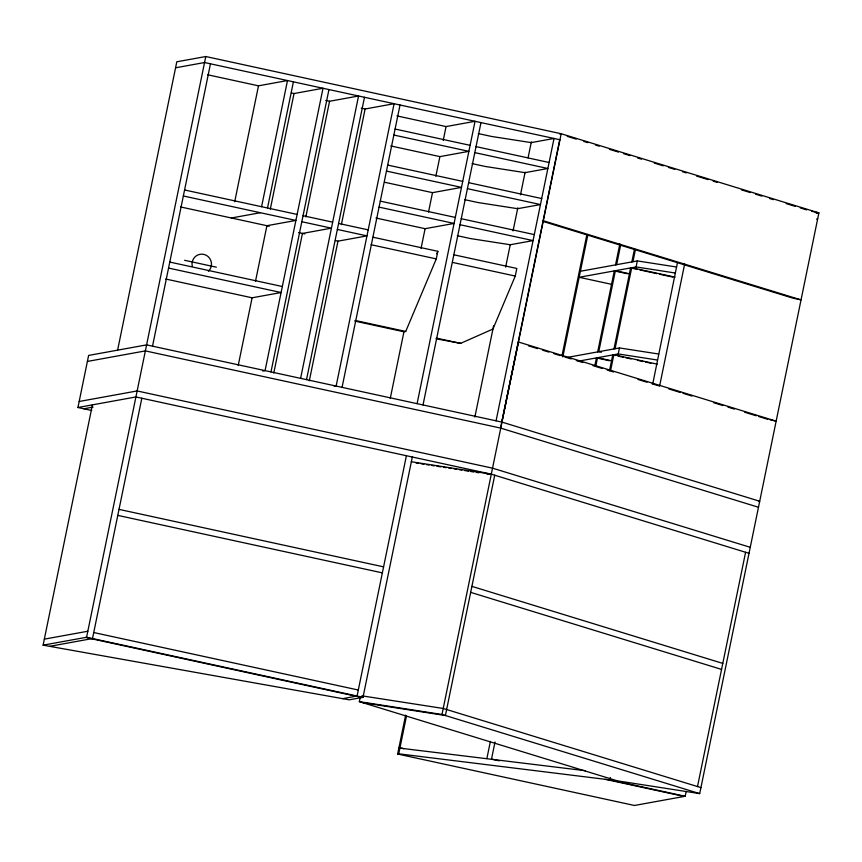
<?xml version="1.0" encoding="UTF-8"?>
<svg xmlns="http://www.w3.org/2000/svg" width="862" height="862" viewBox="0 0 862 862"><rect width="100%" height="100%" fill="white"/><g stroke="black" fill="none" stroke-linecap="round" stroke-linejoin="round"><path stroke-width="1.29" d="M652.76 383.773L677.37 263.072M91.717 410.495L77.936 407.5L88.624 355.424L146.594 344.886L501.986 422.111L759.702 501.253L758.625 501.447M412.327 457.011L362.999 697.315L349.207 699.825L43.1 645.164L92.428 404.86M117.609 350.155L176.807 61.795L205.792 56.526L561.184 133.739L818.9 212.882L699.696 793.622L617.052 780.778L359.335 701.636L360.327 696.83M43.1 645.164L86.588 637.255L205.792 56.526M141.831 398.233L92.503 638.537L49.662 646.338M152.52 346.168L210.479 63.82M234.701 201.719L258.492 85.823L287.488 80.543L261.585 206.708M267.511 207.99L293.403 81.836M238.214 365.488L252.103 297.799L281.098 292.53L168.553 268.071M255.464 281.421L266.908 225.704L295.892 220.435L183.347 195.986M270.291 209.186L294.028 93.538L323.024 88.269L265.065 370.628L262.727 371.048M270.98 371.91L328.95 89.562M273.771 373.084L302.443 233.43L331.428 228.161L301.819 221.728M305.838 216.912L329.575 101.263L358.56 95.994L300.601 378.353M306.527 379.636L364.486 97.277M309.318 380.799L337.979 241.155L366.975 235.886L337.354 229.443M341.374 224.637L365.111 108.989L394.096 103.709L336.137 386.068L334.262 386.413M342.063 387.361L400.022 105.002M390.249 398.47L403.944 331.773L405.722 331.45L436.28 258.902L437.842 251.305L373.181 237.255M421.044 248.461L425.095 228.699L454.091 223.43L379.064 207.128M428.511 212.063L432.498 192.657L461.482 187.388L386.456 171.085M435.849 176.311L439.9 156.615L468.885 151.346L393.859 135.043M443.208 140.484L446.063 126.574L475.048 121.305L417.089 403.664M406.401 455.729L357.073 696.033L342.645 698.651M423.016 404.946L480.974 122.587M686.184 791.445L685.193 796.251L634.464 805.474L397.641 754.024L405.636 715.104M397.641 754.024L398.729 753.819L406.487 716.053M474.854 417.089L493.614 325.728M505.638 267.145L510.239 244.743L533.061 240.595L460.006 224.723M513.073 230.897L517.814 207.817M520.476 194.855L525.12 172.217M528.083 157.789L531.348 141.885M460.545 343.378L492.924 329.068L515.26 276.055L516.823 268.459L454.199 254.861M496.07 420.818L554.029 138.459L531.197 142.618L491.448 136.433L478.291 133.578M559.74 139.709L500.553 428.069L758.474 507.255M699.696 793.622L441.98 714.479L561.184 133.739L559.643 134.019M494.723 475.221L445.395 715.525L362.762 702.681M561.97 355.909L586.882 234.572M562.8 356.976L587.949 234.432M486.879 758.538L490.392 741.428M495.014 741.999L491.502 759.11L499.378 760.823M594.888 365.499L596.45 357.902M597.678 351.89L614.304 270.894L627.45 273.75M615.543 264.882L619.864 243.827M595.911 365.607L597.528 357.698L611.988 360.844M616.632 264.688L620.672 244.948M609.509 370.735L612.753 354.939L615.382 355.51M613.981 348.927L630.618 267.92M631.846 261.919L634.551 248.762M610.598 370.541L613.841 354.735L657.221 364.163M615.069 348.733L631.695 267.726L675.075 277.155M632.934 261.714L635.359 249.872M578.219 361.21L618.226 353.937L619.466 347.936L658.697 354.023M612.02 284.417L579.156 277.284L636.091 266.929L637.32 260.917L676.562 267.015M659.57 386.208L684.643 264.063M398.729 753.819L609.876 779.884L610.371 777.481M697.509 786.564L745.598 552.262M501.781 422.068L518.428 342.009L776.145 421.152L770.165 419.848M436.797 253.784L437.842 251.305M175.568 67.796L204.563 62.527L559.944 139.752M231.361 217.989L260.356 212.709M816.282 213.356L818.9 212.882L811.724 211.319M816.54 219.099L817.672 218.894M580.385 271.271L637.32 260.917M87.385 361.437L145.366 350.899L500.757 428.112M79.164 401.487L137.144 390.949L492.536 468.163L750.252 547.305M77.936 407.5L135.916 396.951L491.308 474.175L749.024 553.318M83.851 408.782L93.074 407.101M567.735 357.331L619.466 347.936M44.328 639.151L87.816 631.243M398.88 748.011L585.341 770.703M510.239 244.743L470.48 238.569L457.323 235.703M636.091 266.929L675.323 273.028M618.226 353.937L657.469 360.036M411.293 461.741L491.308 474.175M416.023 462.991L418.641 463.4M421.27 463.81L423.888 464.219M426.518 464.618L429.136 465.027M431.765 465.437L434.383 465.846M437.002 466.256L440.945 466.859M443.564 467.269L446.193 467.678M448.811 468.088L451.44 468.497M454.058 468.906L456.677 469.316M459.306 469.715L461.924 470.124M464.553 470.533L468.486 471.148M471.115 471.557L473.734 471.967M476.352 472.365L478.981 472.775M486.847 474.003L489.476 474.412M361.889 695.828L443.208 708.467L700.925 787.609M359.335 701.636L441.98 714.479M207.591 74.757L258.492 85.823M291.453 92.977L294.028 93.538M325.707 100.423L329.575 101.263M361.253 108.149L365.111 108.989M396.908 115.896L446.063 126.574M395.087 129.031L470.113 145.333M476.039 146.626L549.094 162.498M474.811 152.628L547.866 168.499L525.033 172.659L485.284 166.474L472.128 163.618M390.745 145.937L439.9 156.615M387.695 165.073L462.722 181.376M468.637 182.669L541.692 198.54M467.409 188.67L540.463 204.553L517.631 208.701L477.882 202.516L464.726 199.661M384.635 182.259L432.498 192.657M380.293 201.126L455.319 217.429M461.245 218.711L534.3 234.583M631.932 268.211L637.19 269.353M639.819 269.925L656.909 273.642M659.538 274.213L672.672 277.068M375.94 218.021L425.095 228.699M629.853 273.836L615.393 270.69L598.767 351.696L601.396 352.267M184.587 189.974L297.121 214.433M303.047 215.715L332.667 222.148M338.583 223.441L368.203 229.874M371.08 244.733L436.28 258.902M452.647 262.447L515.26 276.055M180.46 206.923L269.267 226.221M298.575 232.589L304.814 233.947M335.404 240.595L337.979 241.155M184.619 260.292L216.33 267.177M618.011 356.081L623.269 357.224M625.898 357.795L631.156 358.937M637.729 360.359L642.987 361.501M645.616 362.072L650.875 363.214M169.782 262.07L282.327 286.518M599.047 358.463L609.434 360.725M165.741 279.029L252.103 297.799M355.273 320.481L405.722 331.45M436.226 338.076L460.804 343.421L436.183 338.777M354.788 321.084L403.944 331.773M119.021 509.377L383.59 566.862M117.792 515.39L382.362 572.874M93.742 632.536L358.312 690.02M86.588 637.255L362.999 697.315M85.5 637.449L361.911 697.52M609.876 779.884L685.193 796.251M605.253 779.313L684.116 796.456M399.968 747.817L403.858 748.658M567.293 136.368L576.225 139.116M583.876 141.465L587.722 142.639M595.405 144.999L599.241 146.184M609.488 149.331L618.453 152.078M623.571 153.651L629.982 155.623M637.664 157.983L641.5 159.158M654.301 163.09L663.266 165.849M668.395 167.422L674.795 169.383M682.478 171.743L686.314 172.917M696.561 176.063L708.09 179.608M713.208 181.182L717.055 182.356M741.385 189.834L750.339 192.582M755.468 194.155L761.868 196.127M769.55 198.486L773.397 199.661M786.198 203.594L795.163 206.341M800.281 207.914L806.681 209.886M543.319 220.758L801.035 299.89L792.663 298.069L543.06 221.426M528.481 345.845L537.489 348.614M542.64 350.198L548.846 352.095M553.813 353.625L560.02 355.532M564.987 357.051L571.194 358.958M576.333 360.542L582.755 362.514M593.034 365.671L602.032 368.43M607.171 370.013L613.593 371.985M638.009 379.474L647.006 382.243M652.135 383.816L658.568 385.788M668.847 388.945L680.409 392.501M682.973 393.287L691.971 396.046M713.811 402.759L722.809 405.517M727.948 407.101L734.37 409.073M744.649 412.23L756.211 415.775M758.786 416.561L767.773 419.331M471.902 586.365L722.787 663.406M470.674 592.366L721.559 669.408M192.291 266.164A9.881 9.719 79.7 0 1 192.054 263.589L192.474 261.057A9.881 9.719 79.7 0 1 211.481 264.44L211.05 266.983A9.881 9.719 79.7 0 1 208.378 271.293"/></g></svg>
